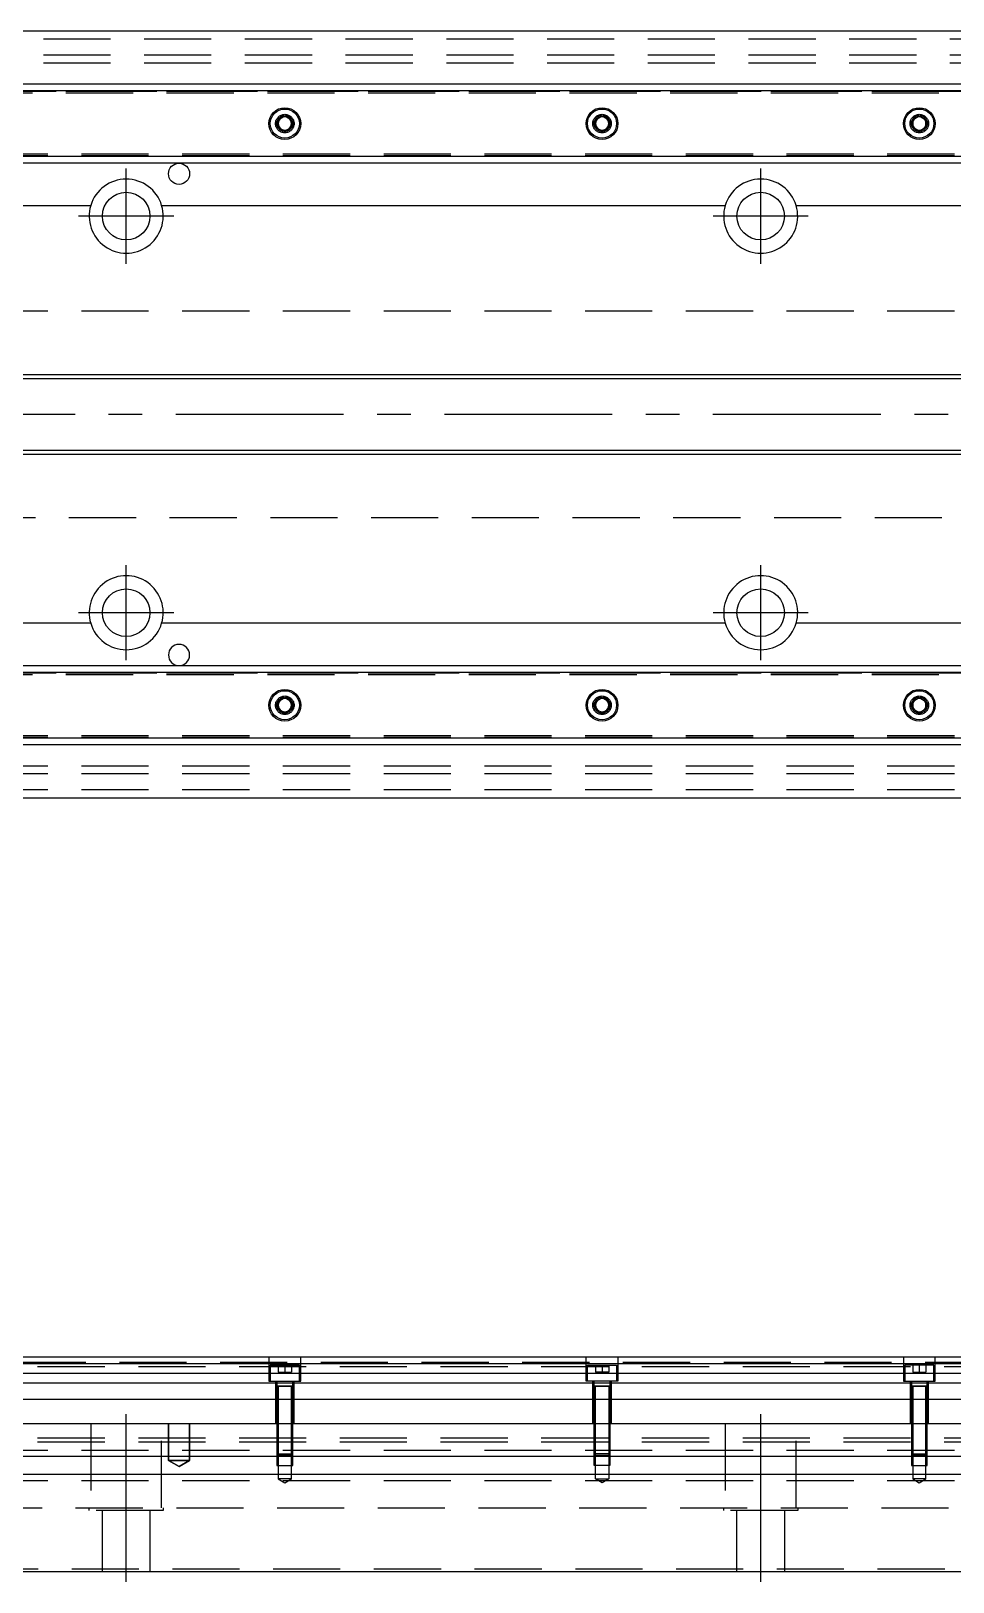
# Model space of a CAD drawing. Extents: x -11 to 1022, y -261 to 77.
# Drawn here: x 512 to 686.4, y -220.8 to 72.5 of the extents above; entities that cross this region are included whole.
import ezdxf

# ---------------------------------------------------------------- set-up
doc = ezdxf.new("R2010")
doc.units = 0
doc.linetypes.add('CENTER', pattern=[50.8, 31.75, -6.35, 6.35, -6.35])
doc.linetypes.add('DASHED', pattern=[19.05, 12.7, -6.35])
doc.layers.get('0').update_dxf_attribs({"linetype": 'CONTINUOUS'})
doc.layers.add('CENTER', color=1, linetype='CENTER')

msp = doc.modelspace()

# ---------------------------------------------------------------- linework, layer by layer
at = {"color": 3, "linetype": 'DASHED'}
for p, q in [((0, 71), (820, 71)), ((0, 68), (820, 68)), ((0, 66.5), (820, 66.5)), ((480.5, 61.1), (820, 61.1)), ((480.5, 60.8), (820, 60.8)), ((485, 61.1147), (820, 61.1147)), ((558.5, 55), (558.52041, 55.24661)), ((618.5, 55), (618.52041, 55.24661)), ((678.5, 55), (678.52041, 55.24661)), ((820, 49.2), (480.5, 49.2)), ((820, 48.9), (480.5, 48.9)), ((820, 48.8853), (485, 48.8853)), ((820, 19.5), (61.969694, 19.5)), ((61.969694, -19.5), (820, -19.5)), ((480.5, -48.9), (820, -48.9)), ((480.5, -49.2), (820, -49.2)), ((485, -48.8853), (820, -48.8853)), ((558.5, -55), (558.52041, -54.75339)), ((618.5, -55), (618.52041, -54.75339)), ((678.5, -55), (678.52041, -54.75339)), ((820, -60.8), (480.5, -60.8)), ((820, -61.1), (480.5, -61.1)), ((820, -61.1147), (485, -61.1147)), ((820, -66.5), (0, -66.5)), ((820, -68), (0, -68)), ((820, -71), (0, -71)), ((557, -178.3), (557, -182.8)), ((563, -182.8), (563, -178.3)), ((617, -182.8), (617, -178.3)), ((623, -178.3), (623, -182.8)), ((677, -178.3), (677, -182.8)), ((683, -182.8), (683, -178.3)), ((37, -180.05), (770, -180.05)), ((770.005, -179.3), (480.5, -179.3)), ((562.75, -179.8), (557.25, -179.8)), ((557.25, -179.8), (557.25, -182.8)), ((558.75, -179.8), (558.75, -181.1)), ((558.75, -181.1), (560, -181.1)), ((560, -179.8), (560, -181.1)), ((560, -181.1), (561.25, -181.1)), ((561.25, -179.8), (561.25, -181.1)), ((562.75, -182.8), (562.75, -179.8)), ((617.25, -179.8), (622.75, -179.8)), ((617.25, -182.8), (617.25, -179.8)), ((618.75, -179.8), (618.75, -181.1)), ((620, -181.1), (618.75, -181.1)), ((620, -179.8), (620, -181.1)), ((621.25, -181.1), (620, -181.1)), ((621.25, -179.8), (621.25, -181.1)), ((622.75, -179.8), (622.75, -182.8)), ((682.75, -179.8), (677.25, -179.8)), ((677.25, -179.8), (677.25, -182.8)), ((678.75, -179.8), (678.75, -181.1)), ((678.75, -181.1), (680, -181.1)), ((680, -179.8), (680, -181.1)), ((680, -181.1), (681.25, -181.1)), ((681.25, -179.8), (681.25, -181.1)), ((682.75, -182.8), (682.75, -179.8)), ((557, -182.8), (563, -182.8)), ((558.25, -182.8), (558.25, -190.8)), ((561.500006, -183.8), (558.499994, -183.8)), ((559.998804, -183.8), (558.499994, -183.8)), ((561.500006, -183.8), (558.499994, -183.8)), ((558.5, -182.8), (558.5, -183.8)), ((558.5, -183.795), (558.5, -183.8)), ((558.5, -183.8), (558.62467, -183.8)), ((558.624678, -183.8), (558.5, -183.8)), ((558.5, -183.8), (558.5, -183.805)), ((558.5, -183.8), (558.5, -190.8)), ((558.62467, -183.8), (561.375392, -183.8)), ((559.998804, -183.8), (558.624678, -183.8)), ((558.75, -183.8), (558.75, -190.8)), ((561.500006, -183.8), (559.998804, -183.8)), ((561.37533, -183.8), (559.998804, -183.8)), ((561.25, -190.8), (561.25, -183.8)), ((561.5, -183.8), (561.37533, -183.8)), ((561.375392, -183.8), (561.5, -183.8)), ((561.5, -183.8), (561.5, -182.8)), ((561.5, -183.8), (561.5, -183.795)), ((561.5, -183.805), (561.5, -183.8)), ((561.5, -190.8), (561.5, -183.8)), ((561.75, -190.8), (561.75, -182.8)), ((623, -182.8), (617, -182.8)), ((618.25, -190.8), (618.25, -182.8)), ((618.499994, -183.8), (621.500006, -183.8)), ((618.499994, -183.8), (620.001196, -183.8)), ((618.5, -183.8), (618.5, -182.8)), ((618.5, -183.8), (618.5, -183.795)), ((618.624608, -183.8), (618.5, -183.8)), ((618.5, -183.8), (618.62467, -183.8)), ((618.5, -183.805), (618.5, -183.8)), ((618.5, -190.8), (618.5, -183.8)), ((621.37533, -183.8), (618.624608, -183.8)), ((618.62467, -183.8), (620.001196, -183.8)), ((618.75, -190.8), (618.75, -183.8)), ((620.001196, -183.8), (621.500006, -183.8)), ((620.001196, -183.8), (621.375322, -183.8)), ((621.25, -183.8), (621.25, -190.8)), ((621.375322, -183.8), (621.5, -183.8)), ((621.5, -183.8), (621.37533, -183.8)), ((621.5, -182.8), (621.5, -183.8)), ((621.5, -183.795), (621.5, -183.8)), ((621.5, -183.8), (621.5, -183.805)), ((621.5, -183.8), (621.5, -190.8)), ((621.75, -182.8), (621.75, -190.8)), ((677, -182.8), (683, -182.8)), ((678.25, -182.8), (678.25, -190.8)), ((681.500006, -183.8), (678.499994, -183.8)), ((679.998804, -183.8), (678.499994, -183.8)), ((681.500006, -183.8), (678.499994, -183.8)), ((678.5, -182.8), (678.5, -183.8)), ((678.5, -183.795), (678.5, -183.8)), ((678.5, -183.8), (678.62467, -183.8)), ((678.624678, -183.8), (678.5, -183.8)), ((678.5, -183.8), (678.5, -183.805)), ((678.5, -183.8), (678.5, -190.8)), ((678.62467, -183.8), (681.375392, -183.8)), ((679.998804, -183.8), (678.624678, -183.8)), ((678.75, -183.8), (678.75, -190.8)), ((681.500006, -183.8), (679.998804, -183.8)), ((681.37533, -183.8), (679.998804, -183.8)), ((681.25, -190.8), (681.25, -183.8)), ((681.5, -183.8), (681.37533, -183.8)), ((681.375392, -183.8), (681.5, -183.8)), ((681.5, -183.8), (681.5, -182.8)), ((681.5, -183.8), (681.5, -183.795)), ((681.5, -183.805), (681.5, -183.8)), ((681.5, -190.8), (681.5, -183.8)), ((681.75, -190.8), (681.75, -182.8)), ((37, -193.55), (770, -193.55)), ((523.291796, -190.8), (523.291796, -206.8)), ((536.708204, -206.8), (536.708204, -190.8)), ((538, -197.8), (538, -190.8)), ((538, -190.8), (538, -197.8)), ((542, -190.8), (542, -197.8)), ((542, -197.8), (542, -190.8)), ((558.5, -190.8), (558.5, -196.55)), ((558.500006, -190.8), (558.500002, -196.55)), ((558.75, -190.8), (558.75, -196.8)), ((561.25, -196.8), (561.25, -190.8)), ((561.499998, -196.55), (561.499994, -190.8)), ((561.5, -196.55), (561.5, -190.8)), ((618.5, -196.55), (618.5, -190.8)), ((618.500002, -196.55), (618.500006, -190.8)), ((618.75, -196.8), (618.75, -190.8)), ((621.25, -190.8), (621.25, -196.8)), ((621.499994, -190.8), (621.499998, -196.55)), ((621.5, -190.8), (621.5, -196.55)), ((643.291796, -190.8), (643.291796, -206.8)), ((656.708204, -206.8), (656.708204, -190.8)), ((678.5, -190.8), (678.5, -196.55)), ((678.500006, -190.8), (678.500002, -196.55)), ((678.75, -190.8), (678.75, -196.8)), ((681.25, -196.8), (681.25, -190.8)), ((681.499998, -196.55), (681.499994, -190.8)), ((681.5, -196.55), (681.5, -190.8)), ((820, -195.95), (0, -195.95)), ((37, -194.3), (770, -194.3)), ((538, -197.8), (542, -197.8)), ((540, -198.9547), (538, -197.8)), ((542, -197.8), (538, -197.8)), ((538, -197.8), (540, -198.9547)), ((542, -197.8), (540, -198.9547)), ((540, -198.9547), (542, -197.8)), ((558.5, -196.55), (561.5, -196.55)), ((558.5, -196.55), (558.75, -196.8)), ((558.500002, -196.55), (558.500006, -197.1)), ((558.500006, -197.1), (558.500006, -198.8)), ((558.500006, -198.8), (561.499994, -198.8)), ((561.25, -196.8), (558.75, -196.8)), ((558.75, -196.8), (558.75, -198.8)), ((558.75, -198.8), (558.75, -201.3)), ((561.25, -196.8), (561.5, -196.55)), ((561.25, -198.8), (561.25, -196.8)), ((561.25, -201.3), (561.25, -198.8)), ((561.499994, -197.1), (561.499998, -196.55)), ((561.499994, -198.8), (561.499994, -197.1)), ((621.5, -196.55), (618.5, -196.55)), ((618.75, -196.8), (618.5, -196.55)), ((618.500006, -197.1), (618.500002, -196.55)), ((618.500006, -198.8), (618.500006, -197.1)), ((621.499994, -198.8), (618.500006, -198.8)), ((618.75, -196.8), (621.25, -196.8)), ((618.75, -198.8), (618.75, -196.8)), ((618.75, -201.3), (618.75, -198.8)), ((621.5, -196.55), (621.25, -196.8)), ((621.25, -196.8), (621.25, -198.8)), ((621.25, -198.8), (621.25, -201.3)), ((621.499998, -196.55), (621.499994, -197.1)), ((621.499994, -197.1), (621.499994, -198.8)), ((678.5, -196.55), (681.5, -196.55)), ((678.5, -196.55), (678.75, -196.8)), ((678.500002, -196.55), (678.500006, -197.1)), ((678.500006, -197.1), (678.500006, -198.8)), ((678.500006, -198.8), (681.499994, -198.8)), ((681.25, -196.8), (678.75, -196.8)), ((678.75, -196.8), (678.75, -198.8)), ((678.75, -198.8), (678.75, -201.3)), ((681.25, -196.8), (681.5, -196.55)), ((681.25, -198.8), (681.25, -196.8)), ((681.25, -201.3), (681.25, -198.8)), ((681.499994, -197.1), (681.499998, -196.55)), ((681.499994, -198.8), (681.499994, -197.1)), ((820, -201.65), (0, -201.65)), ((561.25, -201.3), (558.75, -201.3)), ((558.75, -201.3), (560, -202.021688)), ((560, -202.021688), (561.25, -201.3)), ((618.75, -201.3), (621.25, -201.3)), ((620, -202.021688), (618.75, -201.3)), ((621.25, -201.3), (620, -202.021688)), ((681.25, -201.3), (678.75, -201.3)), ((678.75, -201.3), (680, -202.021688)), ((680, -202.021688), (681.25, -201.3)), ((463.291796, -206.8), (763.291796, -206.8)), ((523, -207.3), (523, -206.8)), ((537, -207.3), (523, -207.3)), ((525.5, -218.8), (525.5, -207.3)), ((534.5, -207.3), (534.5, -218.8)), ((537, -206.8), (537, -207.3)), ((643, -207.3), (643, -206.8)), ((657, -207.3), (643, -207.3)), ((645.5, -218.8), (645.5, -207.3)), ((654.5, -207.3), (654.5, -218.8)), ((657, -206.8), (657, -207.3)), ((62.499994, -218.3), (820, -218.3))]:
    msp.add_line(p, q, dxfattribs=at)
at = {"color": 7, "linetype": 'CONTINUOUS'}
for p, q in [((820, 72.5), (485, 72.5)), ((485, 62.5), (820, 62.5)), ((485, 61.247728), (820, 61.247728)), ((558.75, 55.721688), (560, 56.443376)), ((560, 56.443376), (561.25, 55.721688)), ((618.75, 55.721688), (620, 56.443376)), ((620, 56.443376), (621.25, 55.721688)), ((678.75, 55.721688), (680, 56.443376)), ((680, 56.443376), (681.25, 55.721688)), ((558.75, 54.278312), (558.75, 55.721688)), ((560, 53.556624), (558.75, 54.278312)), ((561.25, 54.278312), (560, 53.556624)), ((561.25, 55.721688), (561.25, 54.278312)), ((618.75, 54.278312), (618.75, 55.721688)), ((620, 53.556624), (618.75, 54.278312)), ((621.25, 54.278312), (620, 53.556624)), ((621.25, 55.721688), (621.25, 54.278312)), ((678.75, 54.278312), (678.75, 55.721688)), ((680, 53.556624), (678.75, 54.278312)), ((681.25, 54.278312), (680, 53.556624)), ((681.25, 55.721688), (681.25, 54.278312)), ((820, 48.752272), (485, 48.752272)), ((820, 47.5), (485, 47.5)), ((485, 39.5), (523.291796, 39.5)), ((536.708204, 39.5), (643.291796, 39.5)), ((656.708204, 39.5), (763.291796, 39.5)), ((770, 7.5), (485, 7.5)), ((485, -7.5), (770, -7.5)), ((523.291796, -39.5), (485, -39.5)), ((643.291796, -39.5), (536.708204, -39.5)), ((763.291796, -39.5), (656.708204, -39.5)), ((485, -47.5), (820, -47.5)), ((485, -48.752272), (820, -48.752272)), ((558.75, -54.278312), (560, -53.556624)), ((558.75, -55.721688), (558.75, -54.278312)), ((560, -56.443376), (558.75, -55.721688)), ((560, -53.556624), (561.25, -54.278312)), ((561.25, -55.721688), (560, -56.443376)), ((561.25, -54.278312), (561.25, -55.721688)), ((618.75, -54.278312), (620, -53.556624)), ((618.75, -55.721688), (618.75, -54.278312)), ((620, -56.443376), (618.75, -55.721688)), ((620, -53.556624), (621.25, -54.278312)), ((621.25, -55.721688), (620, -56.443376)), ((621.25, -54.278312), (621.25, -55.721688)), ((678.75, -54.278312), (680, -53.556624)), ((678.75, -55.721688), (678.75, -54.278312)), ((680, -56.443376), (678.75, -55.721688)), ((680, -53.556624), (681.25, -54.278312)), ((681.25, -55.721688), (680, -56.443376)), ((681.25, -54.278312), (681.25, -55.721688)), ((820, -61.247728), (485, -61.247728)), ((820, -62.5), (485, -62.5)), ((485, -72.5), (820, -72.5)), ((820, -178.3), (480.5, -178.3)), ((820, -179.552272), (480.5, -179.552272)), ((480.5, -181.32668), (820, -181.32668)), ((562.75, -180.05), (557.25, -180.05)), ((820, -183.223076), (480.5, -183.223076)), ((820, -186.277372), (480.5, -186.277372)), ((0, -190.8), (820, -190.8)), ((820, -197.1), (0, -197.1)), ((820, -200.5), (0, -200.5)), ((0, -218.8), (820, -218.8))]:
    msp.add_line(p, q, dxfattribs=at)
at = {"color": 3, "linetype": 'CONTINUOUS'}
for p, q in [((770, 6.75), (485, 6.75)), ((485, -6.75), (770, -6.75))]:
    msp.add_line(p, q, dxfattribs=at)
at = {"color": 7, "linetype": 'CONTINUOUS'}
for centre, radius in [((560, 55), 3), ((560, 55), 2.75), ((620, 55), 3), ((620, 55), 2.75), ((680, 55), 3), ((680, 55), 2.75), ((540, 45.5), 2), ((530, 37.5), 4.5), ((650, 37.5), 4.5), ((530, -37.5), 4.5), ((650, -37.5), 4.5), ((560, -55), 3), ((560, -55), 2.75), ((620, -55), 3), ((620, -55), 2.75), ((680, -55), 3), ((680, -55), 2.75)]:
    msp.add_circle(centre, radius, dxfattribs=at)
at = {"color": 3, "linetype": 'DASHED'}
for centre, radius in [((560, 55), 1.75), ((560, 55), 1.5), ((620, 55), 1.75), ((620, 55), 1.5), ((680, 55), 1.75), ((680, 55), 1.5), ((560, -55), 1.75), ((560, -55), 1.5), ((620, -55), 1.75), ((620, -55), 1.5), ((680, -55), 1.75), ((680, -55), 1.5)]:
    msp.add_circle(centre, radius, dxfattribs=at)
at = {"color": 7, "linetype": 'CONTINUOUS'}
for centre, radius, start, end in [((560, 55), 1.25, 120, 180), ((560, 55), 1.25, 60, 120), ((560, 55), 1.25, 0, 60), ((620, 55), 1.25, 120, 180), ((620, 55), 1.25, 60, 120), ((620, 55), 1.25, 0, 60), ((680, 55), 1.25, 120, 180), ((680, 55), 1.25, 60, 120), ((680, 55), 1.25, 0, 60), ((560, 55), 1.25, 180, 240), ((560, 55), 1.25, 240, 300), ((560, 55), 1.25, 300, 0), ((620, 55), 1.25, 180, 240), ((620, 55), 1.25, 240, 300), ((620, 55), 1.25, 300, 0), ((680, 55), 1.25, 180, 240), ((680, 55), 1.25, 240, 300), ((680, 55), 1.25, 300, 0), ((530, 37.5), 7, 16.60155, 163.39845), ((650, 37.5), 7, 16.60155, 163.39845), ((530, 37.5), 7, 163.39845, 16.60155), ((650, 37.5), 7, 163.39845, 16.60155), ((530, -37.5), 7, 343.39845, 196.60155), ((650, -37.5), 7, 343.39845, 196.60155), ((530, -37.5), 7, 196.60155, 343.39845), ((650, -37.5), 7, 196.60155, 343.39845), ((540, -45.5), 2, 90, 270), ((540, -45.5), 2, 270, 90), ((560, -55), 1.25, 120, 180), ((560, -55), 1.25, 180, 240), ((560, -55), 1.25, 60, 120), ((560, -55), 1.25, 0, 60), ((560, -55), 1.25, 300, 0), ((620, -55), 1.25, 120, 180), ((620, -55), 1.25, 180, 240), ((620, -55), 1.25, 60, 120), ((620, -55), 1.25, 0, 60), ((620, -55), 1.25, 300, 0), ((680, -55), 1.25, 120, 180), ((680, -55), 1.25, 180, 240), ((680, -55), 1.25, 60, 120), ((680, -55), 1.25, 0, 60), ((680, -55), 1.25, 300, 0), ((560, -55), 1.25, 240, 300), ((620, -55), 1.25, 240, 300), ((680, -55), 1.25, 240, 300)]:
    msp.add_arc(centre, radius, start, end, dxfattribs=at)
at = {"layer": 'CENTER', "color": 1, "linetype": 'CENTER'}
for p, q in [((530, 28.5), (530, 46.5)), ((650, 28.5), (650, 46.5)), ((539, 37.5), (521, 37.5)), ((659, 37.5), (641, 37.5)), ((875.928927, 0), (-10.939157, 0)), ((530, -46.5), (530, -28.5)), ((650, -46.5), (650, -28.5)), ((539, -37.5), (521, -37.5)), ((659, -37.5), (641, -37.5)), ((530, -220.8), (530, -188.8)), ((650, -220.8), (650, -188.8))]:
    msp.add_line(p, q, dxfattribs=at)

doc.saveas('drawing.dxf')
